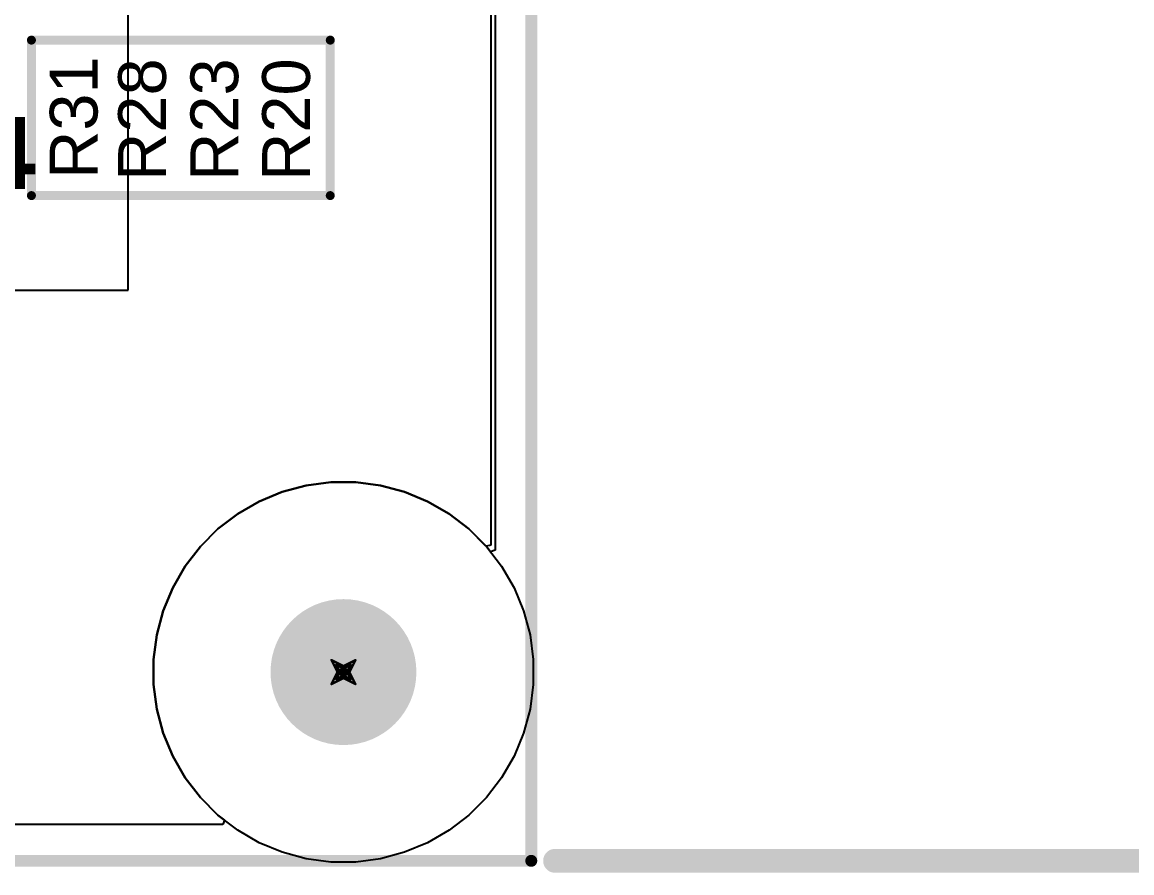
# Model space of a CAD drawing. Header units: inches. Extents: x -5 to 5328, y -4 to 5281.
# Drawn here: x 135.16 to 158.74, y -4.25 to 13.81 of the extents above; entities that cross this region are included whole.
import ezdxf

# ---------------------------------------------------------------- set-up
doc = ezdxf.new("R2010")
doc.units = ezdxf.units.IN
for name, color, linetype in [('Board Outline', 216, 'Continuous'), ('Bottom Layer', 5, 'Continuous'), ('Bottom Solder', 6, 'Continuous'), ('Dimensions', 6, 'Continuous'), ('Drill Drawing', 1, 'Continuous'), ('Layer 1', 16, 'Continuous'), ('Layer 2', 76, 'Continuous'), ('Multi-Layer', 9, 'Continuous'), ('Pad Holes', 156, 'Continuous'), ('Top Layer', 1, 'Continuous'), ('Top Overlay', 2, 'Continuous'), ('Top Solder', 216, 'Continuous')]:
    doc.layers.add(name, color=color, linetype=linetype)
doc.styles.add('Arial', font='', dxfattribs={"height": 0.2})
doc.styles.add('Arial Black_Bold', font='', dxfattribs={"height": 0.2})
doc.styles.get('Arial').set_extended_font_data('Arial')
doc.styles.get('Arial Black_Bold').set_extended_font_data('Arial Black', bold=True)

msp = doc.modelspace()

# ---------------------------------------------------------------- hatches: boundary and pattern name
at = {"layer": 'Bottom Solder'}
h = msp.add_hatch(color=6, dxfattribs=at)
edge = h.paths.add_edge_path()
edge.add_arc((141.991, 0.009), 0.102, 0, 360)
at = {"layer": 'Pad Holes'}
h = msp.add_hatch(color=7, dxfattribs=at)
edge = h.paths.add_edge_path()
edge.add_arc((141.991, 0.009), 1.55, 0, 360)
at = {"layer": 'Top Solder'}
h = msp.add_hatch(color=216, dxfattribs=at)
edge = h.paths.add_edge_path()
edge.add_arc((141.991, 0.009), 0.102, 0, 360)

# ---------------------------------------------------------------- linework, layer by layer
at = {"layer": 'Board Outline'}
for points in [[(145.981, -4, 0.254, 0.254, 0), (145.981, 106, 0.254, 0.254, 0)], [(-4.019, -4, 0.254, 0.254, 0), (145.981, -4, 0.254, 0.254, 0)]]:
    msp.add_lwpolyline(points, format="xyseb", dxfattribs=at)
msp.add_lwpolyline([(145.918, -4, 0.127, 0.127, 1), (146.045, -4, 0.127, 0.127, 1)], format="xyseb", close=True, dxfattribs=at)
msp.add_lwpolyline([(145.918, -4, 0.127, 0.127, 1), (146.045, -4, 0.127, 0.127, 1)], format="xyseb", close=True, dxfattribs=at)
at = {"layer": 'Bottom Layer'}
for p, q in [((145.213, 36.109), (145.213, 2.596)), ((141.726, 4.044), (141.202, 3.975)), ((142.255, 4.044), (141.726, 4.044)), ((142.779, 3.975), (142.255, 4.044)), ((140.691, 3.838), (140.202, 3.635)), ((141.202, 3.975), (140.691, 3.838)), ((143.29, 3.838), (142.779, 3.975)), ((143.779, 3.635), (143.29, 3.838)), ((140.202, 3.635), (139.744, 3.371)), ((144.237, 3.371), (143.779, 3.635)), ((139.744, 3.371), (139.325, 3.049)), ((144.656, 3.049), (144.237, 3.371)), ((139.325, 3.049), (138.951, 2.675)), ((145.03, 2.675), (144.656, 3.049)), ((138.951, 2.675), (138.629, 2.256)), ((145.117, 2.563), (145.03, 2.675)), ((145.213, 2.596), (145.117, 2.563)), ((138.629, 2.256), (138.365, 1.798)), ((138.365, 1.798), (138.162, 1.309)), ((138.162, 1.309), (138.025, 0.798)), ((138.025, 0.798), (137.956, 0.274)), ((137.956, 0.274), (137.956, -0.255)), ((137.956, -0.255), (138.025, -0.779)), ((138.025, -0.779), (138.162, -1.29)), ((138.162, -1.29), (138.365, -1.779)), ((138.365, -1.779), (138.629, -2.237)), ((138.629, -2.237), (138.951, -2.656)), ((138.951, -2.656), (139.325, -3.03)), ((139.325, -3.03), (139.461, -3.135)), ((139.429, -3.231), (88.357, -3.231)), ((139.461, -3.135), (139.429, -3.231))]:
    msp.add_line(p, q, dxfattribs=at)
at = {"layer": 'Dimensions'}
msp.add_lwpolyline([(146.489, -4, 0.508, 0.508, 0), (160.713, -4, 0.508, 0.508, 0)], format="xyseb", dxfattribs=at)
msp.add_lwpolyline([(146.362, -4, 0.254, 0.254, 1), (146.616, -4, 0.254, 0.254, 1)], format="xyseb", close=True, dxfattribs=at)
at = {"layer": 'Drill Drawing'}
for points in [[(141.737, 0.263, 0.0508, 0.0508, 0), (141.991, 0.136, 0.0508, 0.0508, 0)], [(141.737, 0.263, 0.0508, 0.0508, 0), (141.864, 0.009, 0.0508, 0.0508, 0)], [(141.991, 0.136, 0.0508, 0.0508, 0), (142.245, 0.263, 0.0508, 0.0508, 0)], [(142.118, 0.009, 0.0508, 0.0508, 0), (142.245, 0.263, 0.0508, 0.0508, 0)], [(141.737, -0.245, 0.0508, 0.0508, 0), (141.864, 0.009, 0.0508, 0.0508, 0)], [(141.838, 0.162, 0.0508, 0.0508, 0), (141.991, 0.086, 0.0508, 0.0508, 0)], [(141.838, 0.162, 0.0508, 0.0508, 0), (141.914, 0.009, 0.0508, 0.0508, 0)], [(141.838, -0.143, 0.0508, 0.0508, 0), (141.914, 0.009, 0.0508, 0.0508, 0)], [(141.991, 0.086, 0.0508, 0.0508, 0), (142.143, 0.162, 0.0508, 0.0508, 0)], [(142.067, 0.009, 0.0508, 0.0508, 0), (142.143, 0.162, 0.0508, 0.0508, 0)], [(142.067, 0.009, 0.0508, 0.0508, 0), (142.143, -0.143, 0.0508, 0.0508, 0)], [(142.118, 0.009, 0.0508, 0.0508, 0), (142.245, -0.245, 0.0508, 0.0508, 0)], [(141.737, -0.245, 0.0508, 0.0508, 0), (141.991, -0.118, 0.0508, 0.0508, 0)], [(141.838, -0.143, 0.0508, 0.0508, 0), (141.991, -0.067, 0.0508, 0.0508, 0)], [(141.991, -0.067, 0.0508, 0.0508, 0), (142.143, -0.143, 0.0508, 0.0508, 0)], [(141.991, -0.118, 0.0508, 0.0508, 0), (142.245, -0.245, 0.0508, 0.0508, 0)]]:
    msp.add_lwpolyline(points, format="xyseb", dxfattribs=at)
for points in [[(141.724, 0.263, 0.0254, 0.0254, 1), (141.749, 0.263, 0.0254, 0.0254, 1)], [(141.724, 0.263, 0.0254, 0.0254, 1), (141.749, 0.263, 0.0254, 0.0254, 1)], [(142.232, 0.263, 0.0254, 0.0254, 1), (142.257, 0.263, 0.0254, 0.0254, 1)], [(142.232, 0.263, 0.0254, 0.0254, 1), (142.257, 0.263, 0.0254, 0.0254, 1)], [(141.826, 0.162, 0.0254, 0.0254, 1), (141.851, 0.162, 0.0254, 0.0254, 1)], [(141.826, 0.162, 0.0254, 0.0254, 1), (141.851, 0.162, 0.0254, 0.0254, 1)], [(141.851, 0.009, 0.0254, 0.0254, 1), (141.876, 0.009, 0.0254, 0.0254, 1)], [(141.851, 0.009, 0.0254, 0.0254, 1), (141.876, 0.009, 0.0254, 0.0254, 1)], [(141.902, 0.009, 0.0254, 0.0254, 1), (141.927, 0.009, 0.0254, 0.0254, 1)], [(141.902, 0.009, 0.0254, 0.0254, 1), (141.927, 0.009, 0.0254, 0.0254, 1)], [(141.978, 0.136, 0.0254, 0.0254, 1), (142.003, 0.136, 0.0254, 0.0254, 1)], [(141.978, 0.136, 0.0254, 0.0254, 1), (142.003, 0.136, 0.0254, 0.0254, 1)], [(141.978, 0.086, 0.0254, 0.0254, 1), (142.003, 0.086, 0.0254, 0.0254, 1)], [(141.978, 0.086, 0.0254, 0.0254, 1), (142.003, 0.086, 0.0254, 0.0254, 1)], [(142.054, 0.009, 0.0254, 0.0254, 1), (142.08, 0.009, 0.0254, 0.0254, 1)], [(142.054, 0.009, 0.0254, 0.0254, 1), (142.08, 0.009, 0.0254, 0.0254, 1)], [(142.105, 0.009, 0.0254, 0.0254, 1), (142.13, 0.009, 0.0254, 0.0254, 1)], [(142.105, 0.009, 0.0254, 0.0254, 1), (142.13, 0.009, 0.0254, 0.0254, 1)], [(142.13, 0.162, 0.0254, 0.0254, 1), (142.156, 0.162, 0.0254, 0.0254, 1)], [(142.13, 0.162, 0.0254, 0.0254, 1), (142.156, 0.162, 0.0254, 0.0254, 1)], [(141.724, -0.245, 0.0254, 0.0254, 1), (141.749, -0.245, 0.0254, 0.0254, 1)], [(141.724, -0.245, 0.0254, 0.0254, 1), (141.749, -0.245, 0.0254, 0.0254, 1)], [(141.826, -0.143, 0.0254, 0.0254, 1), (141.851, -0.143, 0.0254, 0.0254, 1)], [(141.826, -0.143, 0.0254, 0.0254, 1), (141.851, -0.143, 0.0254, 0.0254, 1)], [(141.978, -0.067, 0.0254, 0.0254, 1), (142.003, -0.067, 0.0254, 0.0254, 1)], [(141.978, -0.067, 0.0254, 0.0254, 1), (142.003, -0.067, 0.0254, 0.0254, 1)], [(141.978, -0.118, 0.0254, 0.0254, 1), (142.003, -0.118, 0.0254, 0.0254, 1)], [(141.978, -0.118, 0.0254, 0.0254, 1), (142.003, -0.118, 0.0254, 0.0254, 1)], [(142.13, -0.143, 0.0254, 0.0254, 1), (142.156, -0.143, 0.0254, 0.0254, 1)], [(142.13, -0.143, 0.0254, 0.0254, 1), (142.156, -0.143, 0.0254, 0.0254, 1)], [(142.232, -0.245, 0.0254, 0.0254, 1), (142.257, -0.245, 0.0254, 0.0254, 1)], [(142.232, -0.245, 0.0254, 0.0254, 1), (142.257, -0.245, 0.0254, 0.0254, 1)]]:
    msp.add_lwpolyline(points, format="xyseb", close=True, dxfattribs=at)
at = {"layer": 'Layer 1'}
for p, q in [((145.213, 99.445), (145.213, 2.596)), ((141.726, 4.044), (141.202, 3.975)), ((142.255, 4.044), (141.726, 4.044)), ((142.779, 3.975), (142.255, 4.044)), ((140.691, 3.838), (140.202, 3.635)), ((141.202, 3.975), (140.691, 3.838)), ((143.29, 3.838), (142.779, 3.975)), ((143.779, 3.635), (143.29, 3.838)), ((140.202, 3.635), (139.744, 3.371)), ((144.237, 3.371), (143.779, 3.635)), ((139.744, 3.371), (139.325, 3.049)), ((144.656, 3.049), (144.237, 3.371)), ((139.325, 3.049), (138.951, 2.675)), ((145.03, 2.675), (144.656, 3.049)), ((138.951, 2.675), (138.629, 2.256)), ((145.117, 2.563), (145.03, 2.675)), ((145.213, 2.596), (145.117, 2.563)), ((138.629, 2.256), (138.365, 1.798)), ((138.365, 1.798), (138.162, 1.309)), ((138.162, 1.309), (138.025, 0.798)), ((138.025, 0.798), (137.956, 0.274)), ((137.956, 0.274), (137.956, -0.255)), ((137.956, -0.255), (138.025, -0.779)), ((138.025, -0.779), (138.162, -1.29)), ((138.162, -1.29), (138.365, -1.779)), ((138.365, -1.779), (138.629, -2.237)), ((138.629, -2.237), (138.951, -2.656)), ((138.951, -2.656), (139.325, -3.03)), ((139.325, -3.03), (139.461, -3.135)), ((139.429, -3.231), (88.357, -3.231)), ((139.461, -3.135), (139.429, -3.231))]:
    msp.add_line(p, q, dxfattribs=at)
at = {"layer": 'Layer 2'}
for p, q in [((145.121, 37.329), (145.121, 2.706)), ((141.726, 4.044), (141.202, 3.975)), ((142.255, 4.044), (141.726, 4.044)), ((142.779, 3.975), (142.255, 4.044)), ((140.691, 3.838), (140.202, 3.635)), ((141.202, 3.975), (140.691, 3.838)), ((143.29, 3.838), (142.779, 3.975)), ((143.779, 3.635), (143.29, 3.838)), ((140.202, 3.635), (139.744, 3.371)), ((144.237, 3.371), (143.779, 3.635)), ((139.744, 3.371), (139.325, 3.049)), ((144.656, 3.049), (144.237, 3.371)), ((139.325, 3.049), (138.951, 2.675)), ((145.019, 2.686), (144.656, 3.049)), ((138.951, 2.675), (138.629, 2.256)), ((145.102, 2.699), (145.019, 2.686)), ((145.121, 2.706), (145.102, 2.699)), ((138.629, 2.256), (138.365, 1.798)), ((138.365, 1.798), (138.162, 1.309)), ((138.162, 1.309), (138.025, 0.798)), ((138.025, 0.798), (137.956, 0.274)), ((137.956, 0.274), (137.956, -0.255)), ((137.956, -0.255), (138.025, -0.779)), ((138.025, -0.779), (138.162, -1.29)), ((138.162, -1.29), (138.365, -1.779)), ((138.365, -1.779), (138.629, -2.237)), ((138.629, -2.237), (138.951, -2.656)), ((138.951, -2.656), (139.325, -3.03)), ((139.325, -3.03), (139.461, -3.135)), ((139.429, -3.231), (88.357, -3.231)), ((139.461, -3.135), (139.429, -3.231))]:
    msp.add_line(p, q, dxfattribs=at)
at = {"layer": 'Multi-Layer'}
for p, q in [((141.202, 3.975), (141.726, 4.044)), ((141.726, 4.044), (141.991, 4.044)), ((141.991, 4.044), (142.255, 4.044)), ((142.255, 4.044), (142.779, 3.975)), ((140.202, 3.635), (140.691, 3.838)), ((140.691, 3.838), (141.202, 3.975)), ((142.779, 3.975), (143.29, 3.838)), ((143.29, 3.838), (143.779, 3.635)), ((139.744, 3.371), (140.202, 3.635)), ((143.779, 3.635), (144.237, 3.371)), ((139.325, 3.049), (139.744, 3.371)), ((144.237, 3.371), (144.656, 3.049)), ((138.951, 2.675), (139.325, 3.049)), ((144.656, 3.049), (145.03, 2.675)), ((138.629, 2.256), (138.951, 2.675)), ((145.03, 2.675), (145.352, 2.256)), ((138.365, 1.798), (138.629, 2.256)), ((145.352, 2.256), (145.617, 1.798)), ((138.162, 1.309), (138.365, 1.798)), ((145.617, 1.798), (145.819, 1.309)), ((138.025, 0.798), (138.162, 1.309)), ((145.819, 1.309), (145.956, 0.798)), ((137.956, 0.274), (138.025, 0.798)), ((145.956, 0.798), (146.025, 0.274)), ((137.956, 0.009), (137.956, 0.274)), ((146.025, 0.274), (146.025, 0.009)), ((137.956, -0.255), (137.956, 0.009)), ((146.025, 0.009), (146.025, -0.255)), ((138.025, -0.779), (137.956, -0.255)), ((146.025, -0.255), (145.956, -0.779)), ((138.162, -1.29), (138.025, -0.779)), ((145.956, -0.779), (145.819, -1.29)), ((138.365, -1.779), (138.162, -1.29)), ((145.819, -1.29), (145.617, -1.779)), ((138.629, -2.237), (138.365, -1.779)), ((145.617, -1.779), (145.352, -2.237)), ((138.951, -2.656), (138.629, -2.237)), ((145.352, -2.237), (145.03, -2.656)), ((139.325, -3.03), (138.951, -2.656)), ((145.03, -2.656), (144.656, -3.03)), ((139.744, -3.352), (139.325, -3.03)), ((144.656, -3.03), (144.237, -3.352)), ((140.202, -3.617), (139.744, -3.352)), ((144.237, -3.352), (143.779, -3.617)), ((140.691, -3.819), (140.202, -3.617)), ((143.779, -3.617), (143.29, -3.819)), ((141.202, -3.956), (140.691, -3.819)), ((141.726, -4.025), (141.202, -3.956)), ((142.779, -3.956), (142.255, -4.025)), ((143.29, -3.819), (142.779, -3.956)), ((141.991, -4.025), (141.726, -4.025)), ((141.991, -4.025), (141.991, -4.025)), ((142.255, -4.025), (141.991, -4.025))]:
    msp.add_line(p, q, dxfattribs=at)
at = {"layer": 'Top Layer'}
for p, q in [((145.213, 45.025), (145.213, 2.596)), ((137.414, 8.119), (137.414, 37.151)), ((137.414, 8.119), (137.414, 37.151)), ((111.793, 8.119), (137.414, 8.119)), ((111.793, 8.119), (137.414, 8.119)), ((141.726, 4.044), (141.202, 3.975)), ((142.255, 4.044), (141.726, 4.044)), ((142.779, 3.975), (142.255, 4.044)), ((140.691, 3.838), (140.202, 3.635)), ((141.202, 3.975), (140.691, 3.838)), ((143.29, 3.838), (142.779, 3.975)), ((143.779, 3.635), (143.29, 3.838)), ((140.202, 3.635), (139.744, 3.371)), ((144.237, 3.371), (143.779, 3.635)), ((139.744, 3.371), (139.325, 3.049)), ((144.656, 3.049), (144.237, 3.371)), ((139.325, 3.049), (138.951, 2.675)), ((145.03, 2.675), (144.656, 3.049)), ((138.951, 2.675), (138.629, 2.256)), ((145.117, 2.563), (145.03, 2.675)), ((145.213, 2.596), (145.117, 2.563)), ((138.629, 2.256), (138.365, 1.798)), ((138.365, 1.798), (138.162, 1.309)), ((138.162, 1.309), (138.025, 0.798)), ((138.025, 0.798), (137.956, 0.274)), ((137.956, 0.274), (137.956, -0.255)), ((137.956, -0.255), (138.025, -0.779)), ((138.025, -0.779), (138.162, -1.29)), ((138.162, -1.29), (138.365, -1.779)), ((138.365, -1.779), (138.629, -2.237)), ((138.629, -2.237), (138.951, -2.656)), ((138.951, -2.656), (139.325, -3.03)), ((139.325, -3.03), (139.461, -3.135)), ((139.429, -3.231), (101.54, -3.231)), ((139.461, -3.135), (139.429, -3.231))]:
    msp.add_line(p, q, dxfattribs=at)
at = {"layer": 'Top Overlay'}
for points in [[(135.361, 13.432, 0.191, 0.191, 0), (141.711, 13.432, 0.191, 0.191, 0)], [(135.361, 10.13, 0.191, 0.191, 0), (135.361, 13.432, 0.191, 0.191, 0)], [(141.711, 10.13, 0.191, 0.191, 0), (141.711, 13.432, 0.191, 0.191, 0)], [(135.361, 10.13, 0.191, 0.191, 0), (141.711, 10.13, 0.191, 0.191, 0)]]:
    msp.add_lwpolyline(points, format="xyseb", dxfattribs=at)
for points in [[(135.313, 13.432, 0.0952, 0.0952, 1), (135.408, 13.432, 0.0952, 0.0952, 1)], [(135.313, 13.432, 0.0952, 0.0952, 1), (135.408, 13.432, 0.0952, 0.0952, 1)], [(141.663, 13.432, 0.0952, 0.0952, 1), (141.758, 13.432, 0.0952, 0.0952, 1)], [(141.663, 13.432, 0.0952, 0.0952, 1), (141.758, 13.432, 0.0952, 0.0952, 1)], [(135.313, 10.13, 0.0952, 0.0952, 1), (135.408, 10.13, 0.0952, 0.0952, 1)], [(135.313, 10.13, 0.0952, 0.0952, 1), (135.408, 10.13, 0.0952, 0.0952, 1)], [(141.663, 10.13, 0.0952, 0.0952, 1), (141.758, 10.13, 0.0952, 0.0952, 1)], [(141.663, 10.13, 0.0952, 0.0952, 1), (141.758, 10.13, 0.0952, 0.0952, 1)]]:
    msp.add_lwpolyline(points, format="xyseb", close=True, dxfattribs=at)

# ---------------------------------------------------------------- texts
for s, height, rotation, style, p in [('R31', 1.016, 90, 'Arial', (136.766, 10.484)), ('R28', 1.016, 90, 'Arial', (138.219, 10.442)), ('R23', 1.016, 90, 'Arial', (139.755, 10.442)), ('R20', 1.016, 90, 'Arial', (141.279, 10.442)), ('4', 1.524, 360, 'Arial Black_Bold', (134.104, 10.272))]:
    msp.add_text(s, height=height, rotation=rotation, dxfattribs=dict(at, style=style)).set_placement(p)

doc.saveas('drawing.dxf')
